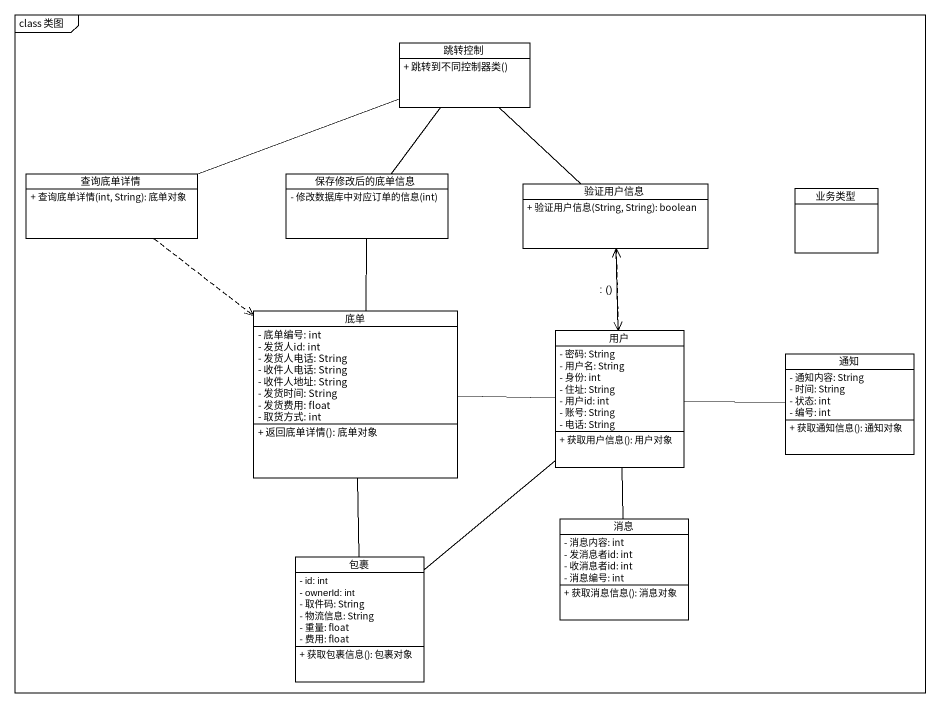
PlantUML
@startuml
mainframe class 类图
hide circle
hide empty members
skinparam classAttributeIconSize 0
class 跳转控制 {
  + 跳转到不同控制器类()
}
class 查询底单详情 {
  + 查询底单详情(int, String): 底单对象
}
class 保存修改后的底单信息 {
  - 修改数据库中对应订单的信息(int)
}
class 验证用户信息 {
  + 验证用户信息(String, String): boolean
}
class 业务类型
class 底单 {
  - 底单编号: int
  - 发货人id: int
  - 发货人电话: String
  - 收件人电话: String
  - 收件人地址: String
  - 发货时间: String
  - 发货费用: float
  - 取货方式: int
  + 返回底单详情(): 底单对象
}
class 用户 {
  - 密码: String
  - 用户名: String
  - 身份: int
  - 住址: String
  - 用户id: int
  - 账号: String
  - 电话: String
  + 获取用户信息(): 用户对象
}
class 通知 {
  - 通知内容: String
  - 时间: String
  - 状态: int
  - 编号: int
  + 获取通知信息(): 通知对象
}
class 消息 {
  - 消息内容: int
  - 发消息者id: int
  - 收消息者id: int
  - 消息编号: int
  + 获取消息信息(): 消息对象
}
class 包裹 {
  - id: int
  - ownerId: int
  - 取件码: String
  - 物流信息: String
  - 重量: float
  - 费用: float
  + 获取包裹信息(): 包裹对象
}
跳转控制 -left- 查询底单详情
跳转控制 -- 保存修改后的底单信息
跳转控制 -- 验证用户信息
查询底单详情 ..> 底单
保存修改后的底单信息 -- 底单
验证用户信息 ..> 用户
底单 -- 包裹
用户 -up-> 验证用户信息 : : ()
用户 -left- 底单
用户 -right- 通知
用户 -- 消息
用户 -- 包裹
@enduml
